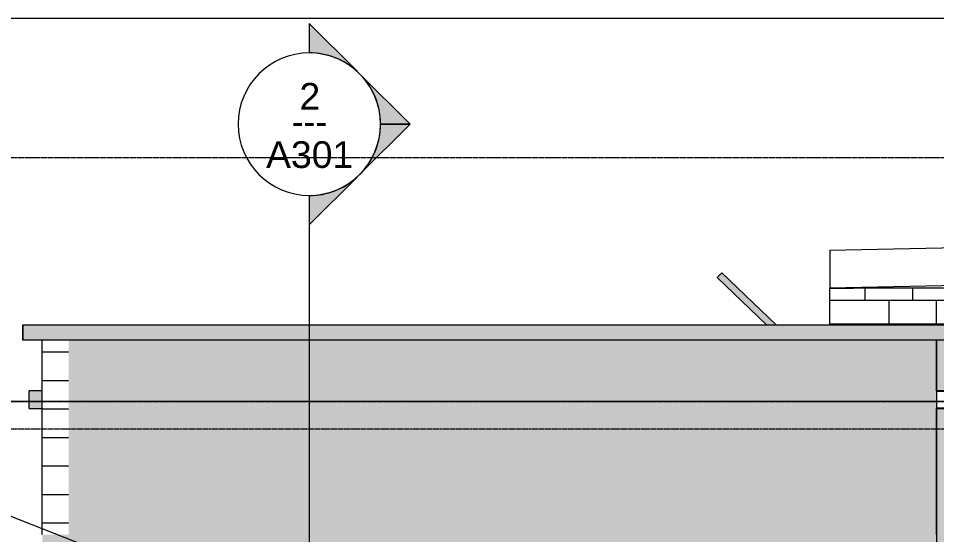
# Model space of a CAD drawing. Header units: inches. Extents: x -4179 to 1631, y -360 to 585.
# Drawn here: x -3868.8 to -3559.3, y 353 to 527 of the extents above; entities that cross this region are included whole.
import ezdxf

# ---------------------------------------------------------------- set-up
doc = ezdxf.new("R2010")
doc.units = ezdxf.units.IN
doc.header["$MEASUREMENT"] = 0
doc.linetypes.add('Aligning Line 1_8_', pattern=[0.25, 0.125, -0.125])
doc.linetypes.add('Grid Line 1_2_', pattern=[0.875, 0.5, -0.125, 0.125, -0.125])
for name, color, linetype, lineweight in [('0-1', 7, 'Continuous', 5), ('A-FLOR-LEVL-1', 51, 'Grid Line 1_2_', 9), ('A-GENM', 5, 'Continuous', 9), ('A-ROOF', 132, 'Continuous', 13), ('A-WALL', 113, 'Continuous', 13), ('A-WALL-1', 50, 'Continuous', 13), ('A-WALL-PATT-1', 251, 'Continuous', 9), ('G-ANNO-SYMB', 111, 'Aligning Line 1_8_', 9), ('G-ANNO-SYMB-1', 254, 'Aligning Line 1_8_', 9), ('G-ANNO-SYMB-2', 147, 'Aligning Line 1_8_', 9), ('G-ANNO-SYMB-3', 111, 'Continuous', 9), ('G-ANNO-TEXT', 231, 'Continuous', 9)]:
    doc.layers.add(name, color=color, linetype=linetype, lineweight=lineweight)
doc.styles.add('Arial', font='arial.ttf', dxfattribs={"height": 9})
doc.styles.add('Century Gothic', font='ufonts.com_century-gothic.ttf', dxfattribs={"height": 9})
pattern_1 = [(0, (-3826.77, 140.604), (-38.4, 76.8), [0.392, -38.007]), (0, (-3826.77, 140.996), (-38.4, 76.8), [0.392, -38.007]), (0, (-3826.77, 150.204), (-38.4, 76.8), [0.392, -38.007]), (0, (-3826.77, 150.596), (-38.4, 76.8), [0.392, -38.007]), (0, (-3826.77, 159.804), (-38.4, 76.8), [0.392, -38.007]), (0, (-3826.77, 160.196), (-38.4, 76.8), [0.392, -38.007]), (0, (-3826.77, 169.404), (-38.4, 76.8), [0.392, -38.007]), (0, (-3826.77, 169.796), (-38.4, 76.8), [0.392, -38.007]), (0, (-3826.77, 179.004), (-38.4, 76.8), [0.392, -38.007]), (0, (-3826.77, 179.396), (-38.4, 76.8), [0.392, -38.007]), (0, (-3826.77, 188.604), (-38.4, 76.8), [0.392, -38.007]), (0, (-3826.77, 188.996), (-38.4, 76.8), [0.392, -38.007]), (0, (-3826.77, 198.204), (-38.4, 76.8), [0.392, -38.007]), (0, (-3826.77, 198.596), (-38.4, 76.8), [0.392, -38.007]), (0, (-3826.77, 207.804), (-38.4, 76.8), [0.392, -38.007]), (0, (-3826.77, 208.196), (-38.4, 76.8), [0.392, -38.007]), (0, (-3791.87, 140.604), (-38.4, 76.8), [0.392, -38.007]), (0, (-3791.87, 140.996), (-38.4, 76.8), [0.392, -38.007]), (0, (-3791.87, 150.204), (-38.4, 76.8), [0.392, -38.007]), (0, (-3791.87, 150.596), (-38.4, 76.8), [0.392, -38.007]), (0, (-3791.87, 159.804), (-38.4, 76.8), [0.392, -38.007]), (0, (-3791.87, 160.196), (-38.4, 76.8), [0.392, -38.007]), (0, (-3791.87, 169.404), (-38.4, 76.8), [0.392, -38.007]), (0, (-3791.87, 169.796), (-38.4, 76.8), [0.392, -38.007]), (0, (-3791.87, 179.004), (-38.4, 76.8), [0.392, -38.007]), (0, (-3791.87, 179.396), (-38.4, 76.8), [0.392, -38.007]), (0, (-3791.87, 188.604), (-38.4, 76.8), [0.392, -38.007]), (0, (-3791.87, 188.996), (-38.4, 76.8), [0.392, -38.007]), (0, (-3791.87, 198.204), (-38.4, 76.8), [0.392, -38.007]), (0, (-3791.87, 198.596), (-38.4, 76.8), [0.392, -38.007]), (0, (-3791.87, 207.804), (-38.4, 76.8), [0.392, -38.007]), (0, (-3791.87, 208.196), (-38.4, 76.8), [0.392, -38.007]), (90, (-3828.51, 136), (-38.4, 2e-15), [76.8, 0, 0, 0]), (90, (-3828.136, 136), (-38.4, 2e-15), [76.8, 0, 0, 0]), (90, (-3826.77, 140.604), (-38.4, 2e-15), [0.392, -76.407]), (90, (-3826.77, 150.204), (-38.4, 2e-15), [0.392, -76.407]), (90, (-3826.77, 159.804), (-38.4, 2e-15), [0.392, -76.407]), (90, (-3826.77, 169.404), (-38.4, 2e-15), [0.392, -76.407]), (90, (-3826.77, 179.004), (-38.4, 2e-15), [0.392, -76.407]), (90, (-3826.77, 188.604), (-38.4, 2e-15), [0.392, -76.407]), (90, (-3826.77, 198.204), (-38.4, 2e-15), [0.392, -76.407]), (90, (-3826.77, 207.804), (-38.4, 2e-15), [0.392, -76.407]), (90, (-3826.377, 140.604), (-38.4, 2e-15), [0.392, -76.407]), (90, (-3826.377, 150.204), (-38.4, 2e-15), [0.392, -76.407]), (90, (-3826.377, 159.804), (-38.4, 2e-15), [0.392, -76.407]), (90, (-3826.377, 169.404), (-38.4, 2e-15), [0.392, -76.407]), (90, (-3826.377, 179.004), (-38.4, 2e-15), [0.392, -76.407]), (90, (-3826.377, 188.604), (-38.4, 2e-15), [0.392, -76.407]), (90, (-3826.377, 198.204), (-38.4, 2e-15), [0.392, -76.407]), (90, (-3826.377, 207.804), (-38.4, 2e-15), [0.392, -76.407]), (90, (-3791.87, 140.604), (-38.4, 2e-15), [0.392, -76.407]), (90, (-3791.87, 150.204), (-38.4, 2e-15), [0.392, -76.407]), (90, (-3791.87, 159.804), (-38.4, 2e-15), [0.392, -76.407]), (90, (-3791.87, 169.404), (-38.4, 2e-15), [0.392, -76.407]), (90, (-3791.87, 179.004), (-38.4, 2e-15), [0.392, -76.407]), (90, (-3791.87, 188.604), (-38.4, 2e-15), [0.392, -76.407]), (90, (-3791.87, 198.204), (-38.4, 2e-15), [0.392, -76.407]), (90, (-3791.87, 207.804), (-38.4, 2e-15), [0.392, -76.407]), (90, (-3791.477, 140.604), (-38.4, 2e-15), [0.392, -76.407]), (90, (-3791.477, 150.204), (-38.4, 2e-15), [0.392, -76.407]), (90, (-3791.477, 159.804), (-38.4, 2e-15), [0.392, -76.407]), (90, (-3791.477, 169.404), (-38.4, 2e-15), [0.392, -76.407]), (90, (-3791.477, 179.004), (-38.4, 2e-15), [0.392, -76.407]), (90, (-3791.477, 188.604), (-38.4, 2e-15), [0.392, -76.407]), (90, (-3791.477, 198.204), (-38.4, 2e-15), [0.392, -76.407]), (90, (-3791.477, 207.804), (-38.4, 2e-15), [0.392, -76.407]), (180, (-3790.11, 136), (-38.4, 76.8), [38.025, -0.375]), (180, (-3790.11, 145.6), (-38.4, 76.8), [38.025, -0.375]), (180, (-3790.11, 155.2), (-38.4, 76.8), [38.025, -0.375]), (180, (-3790.11, 164.8), (-38.4, 76.8), [38.025, -0.375]), (180, (-3790.11, 174.4), (-38.4, 76.8), [38.025, -0.375]), (180, (-3790.11, 184), (-38.4, 76.8), [38.025, -0.375]), (180, (-3790.11, 193.6), (-38.4, 76.8), [38.025, -0.375]), (180, (-3790.11, 203.2), (-38.4, 76.8), [38.025, -0.375])]

# ---------------------------------------------------------------- blocks, each defined once
blk = doc.blocks.new('CTR - 2nd Phase_rvt-1-BUILDING ELEVATION - WEST')
at = {"layer": 'A-FLOR-LEVL-1'}
blk.add_line((-4168.71, 398), (-1814.21, 398), dxfattribs=at)
at = {"layer": 'G-ANNO-SYMB-1'}
for p, q in [((-1910.9, 526.95), (-4072, 526.95)), ((-1910.9, 388.59), (-4072, 388.59))]:
    blk.add_line(p, q, dxfattribs=at)
blk = doc.blocks.new('CTR - 1st Phase - Common Walls_rvt-1-BUILDING ELEVATION - WEST')
at = {"layer": 'A-FLOR-LEVL-1'}
blk.add_line((-4168.71, 398), (-1814.21, 398), dxfattribs=at)
at = {"layer": 'G-ANNO-SYMB-2'}
for p, q in [((-1910.9, 526.95), (-4072, 526.95)), ((-1910.9, 526.95), (-4072, 526.95)), ((-1910.96, 526.95), (-4071.96, 526.95)), ((-1910.9, 480), (-4072, 480))]:
    blk.add_line(p, q, dxfattribs=at)
blk = doc.blocks.new('CTR - 1st Phase -Stairs _ Elevators_rvt-1-BUILDING ELEVATION - WEST')
at = {"layer": 'A-WALL-PATT-1'}
h = blk.add_hatch(dxfattribs=at)
h.set_pattern_fill('FP_40', color=256, style=0, pattern_type=2)
h.set_pattern_definition([(0, (-3819.324, -128), (0, 8), []), (90, (-3819.324, -128), (-8, 8), [8, -8])])
h.paths.add_polyline_path([(-3595.04, 423.66), (-3587.32, 423.66), (-3587.32, 436), (-3595.32, 436), (-3595.32, 423.66)], flags=0)
h = blk.add_hatch(dxfattribs=at)
h.set_pattern_fill('FP_41', color=256, style=0, pattern_type=2)
h.set_pattern_definition([(0, (-3503.324, -128), (0, 8), []), (90, (-3503.324, -128), (-8, 8), [8, -8])])
h.paths.add_polyline_path([(-3544.39, 423.66), (-3507.32, 423.66), (-3507.32, 436), (-3587.32, 436), (-3587.32, 423.66), (-3548.61, 423.66)], flags=0)
at = {"layer": 'A-FLOR-LEVL-1'}
blk.add_line((-4168.71, 398), (-1814.21, 398), dxfattribs=at)
at = {"layer": 'A-WALL-1'}
for p, q in [((-3595.32, 423.66), (-3595.32, 436)), ((-3595.32, 436), (-3587.32, 436)), ((-3507.32, 436), (-3587.32, 436))]:
    blk.add_line(p, q, dxfattribs=at)
at = {"layer": 'G-ANNO-SYMB-2'}
blk.add_line((-1910.96, 526.95), (-4071.96, 526.95), dxfattribs=at)
blk = doc.blocks.new('Basic Wall _ EXT - FIBER CEMENT - SMALL - ___-2145935-BUILDING ELEVATION - WEST')
at = {"layer": 'A-WALL'}
blk.add_line((-3867.29, 423.66), (-3867.29, 418.54), dxfattribs=at)
blk = doc.blocks.new('Basic Wall _ EXT - FIBER CEMENT - LARGE - ___-2162463-BUILDING ELEVATION - WEST')
at = {"layer": 'A-WALL'}
blk.add_hatch(color=256, dxfattribs=at).paths.add_polyline_path([(-3565.49, 350.53), (-3559.34, 350.53), (-3559.34, 353), (-3860.75, 353), (-3860.75, 350.53), (-3587.32, 350.53)], flags=0)
blk = doc.blocks.new('Basic Wall _ EXT - FIBER CEMENT - SMALL - ___-2145937-BUILDING ELEVATION - WEST')
at = {"layer": 'A-WALL'}
blk.add_hatch(color=256, dxfattribs=at).paths.add_polyline_path([(-2269.67, 418.54), (-2061.36, 418.54), (-2061.36, 423.66), (-3867.29, 423.66), (-3867.29, 418.54), (-2273.89, 418.54)], flags=0)
for p, q in [((-3867.29, 418.54), (-3867.29, 423.66)), ((-3867.29, 423.66), (-2061.36, 423.66)), ((-2061.36, 418.54), (-3867.29, 418.54))]:
    blk.add_line(p, q, dxfattribs=at)
blk = doc.blocks.new('Family1 - SCUPPER-2154893-BUILDING ELEVATION - WEST')
at = {"layer": 'A-GENM'}
blk.add_hatch(color=256, dxfattribs=at).paths.add_polyline_path([(-3860.72, 395.5), (-3860.72, 401.5), (-3865.1, 401.5), (-3865.1, 395.5)], flags=0)
for p, q in [((-3865.1, 395.5), (-3865.1, 401.5)), ((-3860.72, 401.5), (-3865.1, 401.5)), ((-3865.1, 395.5), (-3860.72, 395.5))]:
    blk.add_line(p, q, dxfattribs=at)
blk = doc.blocks.new('Family1 - SCUPPER-2162046-BUILDING ELEVATION - WEST')
at = {"layer": 'A-GENM'}
for points in [[(-3300.91, 401.5), (-3300.79, 401.5), (-3300.79, 418.54), (-3300.91, 418.54), (-3300.91, 402.52)], [(-3295.35, 401.5), (-3291.04, 401.5), (-3291.04, 418.54), (-3300.79, 418.54), (-3300.79, 401.5)], [(-3290.91, 401.5), (-3290.91, 418.54), (-3291.04, 418.54), (-3291.04, 401.5)], [(-3300.91, 109.75), (-3300.79, 109.75), (-3300.79, 395.5), (-3300.91, 395.5), (-3300.91, 109.87)], [(-3300.79, 109.87), (-3291.04, 109.87), (-3291.04, 395.5), (-3300.79, 395.5), (-3300.79, 160.21)], [(-3291.04, 109.75), (-3290.91, 109.75), (-3290.91, 395.5), (-3291.04, 395.5), (-3291.04, 109.87)]]:
    blk.add_hatch(color=256, dxfattribs=at).paths.add_polyline_path(points, flags=0)
h = blk.add_hatch(color=256, dxfattribs=at)
h.paths.add_polyline_path([(-3300.91, 395.5), (-3290.91, 395.5), (-3290.91, 401.5), (-3300.91, 401.5), (-3300.91, 395.62)], flags=0)
h.paths.add_polyline_path([(-3291.04, 395.62), (-3300.79, 395.62), (-3300.79, 401.37), (-3291.04, 401.37)], flags=0)
for p, q in [((-3300.91, 401.5), (-3300.91, 418.54)), ((-3300.79, 401.5), (-3300.79, 418.54)), ((-3291.04, 401.5), (-3291.04, 418.54)), ((-3290.91, 401.5), (-3290.91, 418.54)), ((-3290.91, 401.5), (-3300.91, 401.5)), ((-3300.91, 401.5), (-3300.91, 395.5)), ((-3300.79, 395.62), (-3300.79, 401.37)), ((-3300.79, 401.37), (-3291.04, 401.37)), ((-3291.04, 401.37), (-3291.04, 395.62)), ((-3290.91, 395.5), (-3290.91, 401.5)), ((-3300.91, 353), (-3300.91, 395.5)), ((-3300.91, 395.5), (-3290.91, 395.5)), ((-3291.04, 395.62), (-3300.79, 395.62)), ((-3300.79, 109.75), (-3300.79, 395.5)), ((-3291.04, 109.75), (-3291.04, 395.5)), ((-3290.91, 353), (-3290.91, 395.5)), ((-3300.91, 109.75), (-3300.91, 348.52)), ((-3290.91, 109.75), (-3290.91, 348.52)), ((-3300.79, 109.75), (-3300.91, 109.75)), ((-3290.91, 109.75), (-3291.04, 109.75))]:
    blk.add_line(p, q, dxfattribs=at)
blk = doc.blocks.new('Hatch-Precision_Ladders-Roof_Hatch - 2_0_x2_0_-2210683-BUILDING ELEVATION - WEST')
at = {"layer": 'A-GENM'}
blk.add_hatch(color=256, dxfattribs=at).paths.add_polyline_path([(-3616.15, 423.66), (-3613.39, 423.66), (-3631.7, 441.22), (-3633.25, 439.6), (-3616.64, 423.66)], flags=0)
for p, q in [((-3633.25, 439.6), (-3631.7, 441.22)), ((-3616.64, 423.66), (-3633.25, 439.6)), ((-3631.7, 441.22), (-3613.39, 423.66))]:
    blk.add_line(p, q, dxfattribs=at)
blk = doc.blocks.new('Section - Section Head - Filled-22785-BUILDING ELEVATION - WEST')
at = {"layer": 'G-ANNO-SYMB-3'}
h = blk.add_hatch(color=256, dxfattribs=at)
edge = h.paths.add_edge_path(flags=0)
edge.add_line((-2563.93, -42.87), (-2547.82, -26.77))
edge.add_line((-2547.82, -26.77), (-2547.82, -36.68))
edge.add_arc((-2547.82, -60.71), 24.03, 90, 132.0784)
h = blk.add_hatch(color=256, dxfattribs=at)
edge = h.paths.add_edge_path(flags=0)
edge.add_arc((-2547.82, -60.71), 24, 135, 180)
edge.add_line((-2571.82, -60.71), (-2581.76, -60.71))
edge.add_line((-2581.76, -60.71), (-2564.79, -43.74))
h = blk.add_hatch(color=256, dxfattribs=at)
edge = h.paths.add_edge_path(flags=0)
edge.add_line((-2564.79, -77.68), (-2581.76, -60.71))
edge.add_line((-2581.76, -60.71), (-2571.82, -60.71))
edge.add_arc((-2547.82, -60.71), 24, 180, 225)
h = blk.add_hatch(color=256, dxfattribs=at)
edge = h.paths.add_edge_path(flags=0)
edge.add_arc((-2547.82, -60.71), 24.03, 227.9216, 270)
edge.add_line((-2547.82, -84.74), (-2547.82, -94.65))
edge.add_line((-2547.82, -94.65), (-2563.93, -78.54))
for p, q in [((-2547.82, -26.77), (-2563.93, -42.87)), ((-2547.82, -36.68), (-2547.82, -26.77)), ((-2564.79, -43.74), (-2581.76, -60.71)), ((-2571.82, -60.71), (-2581.76, -60.71)), ((-2581.76, -60.71), (-2564.79, -77.68)), ((-2581.76, -60.71), (-2571.82, -60.71)), ((-2563.93, -78.54), (-2547.82, -94.65)), ((-2547.82, -94.65), (-2547.82, -84.74))]:
    blk.add_line(p, q, dxfattribs=at)
for centre, radius, start, end in [((-2547.82, -60.74), 24, 90, 270), ((-2547.82, -60.71), 24.03, 90, 132.0784), ((-2547.82, -60.74), 24, 270, 90), ((-2547.82, -60.71), 24, 135, 180), ((-2547.82, -60.71), 24, 180, 225), ((-2547.82, -60.71), 24.03, 227.9216, 270)]:
    blk.add_arc(centre, radius, start, end, dxfattribs=at)

msp = doc.modelspace()

# ---------------------------------------------------------------- hatches: boundary and pattern name
at = {"layer": 'A-WALL-PATT-1'}
h = msp.add_hatch(dxfattribs=at)
h.set_pattern_fill('FP_2', color=256, style=0, pattern_type=2)
h.set_pattern_definition(pattern_1)
h.paths.add_polyline_path([(-3856.7342, 353), (-3851.8487, 353), (-3851.8487, 418.5388), (-3860.7237, 418.5388), (-3860.7237, 353)], flags=0)
h = msp.add_hatch(dxfattribs=at)
h.set_pattern_fill('FP_2', color=256, style=0, pattern_type=2)
h.set_pattern_definition(pattern_1)
h.paths.add_polyline_path([(-3851.8487, 353), (-3559.3362, 353), (-3559.3362, 418.5388), (-3851.8487, 418.5388), (-3851.8487, 355.0661)], flags=0)
h.paths.add_polyline_path([(-2890.1467, 353), (-2648.1112, 353), (-2648.1112, 418.5388), (-2934.9362, 418.5388), (-2934.9362, 353), (-2923.914, 353)], flags=0)
h.paths.add_polyline_path([(-2957.6812, 353), (-2944.9362, 353), (-2944.9362, 418.5388), (-3290.9112, 418.5388), (-3290.9112, 353), (-2991.4485, 353)], flags=0)
h.paths.add_polyline_path([(-2071.2909, 353), (-2067.9237, 353), (-2067.9237, 418.5388), (-2369.3112, 418.5388), (-2369.3112, 353), (-2079.7327, 353)], flags=0)
h.paths.add_polyline_path([(-2638.1112, 353), (-2379.3112, 353), (-2379.3112, 418.5388), (-2638.1112, 418.5388), (-2638.1112, 355.0661)], flags=0)
h.paths.add_polyline_path([(-3300.9112, 353), (-3300.9112, 418.5388), (-3549.3362, 418.5388), (-3549.3362, 353), (-3310.0393, 353)], flags=0)

# ---------------------------------------------------------------- linework, layer by layer
at = {"layer": 'A-FLOR-LEVL-1'}
msp.add_line((-4167.9645, 398), (-1814.9564, 398), dxfattribs=at)
at = {"layer": 'A-ROOF'}
for p, q in [((-3595.3237, 448.8778), (-3499.3237, 450.8778)), ((-3595.3237, 448.8778), (-3595.3237, 436)), ((-3499.3237, 438), (-3595.3237, 436))]:
    msp.add_line(p, q, dxfattribs=at)
at = {"layer": 'A-WALL'}
for p, q in [((-3860.7237, 353), (-3860.7237, 418.5388)), ((-3559.3362, 401.4999), (-3559.3362, 418.5388)), ((-3559.3362, 353), (-3559.3362, 395.4999))]:
    msp.add_line(p, q, dxfattribs=at)
at = {"layer": 'G-ANNO-SYMB'}
for p, q in [((-1910.8965, 526.9531), (-4072.0005, 526.9531)), ((-1910.8965, 480), (-4072.0005, 480)), ((-1910.8965, 397.7608), (-4072.0005, 397.7608))]:
    msp.add_line(p, q, dxfattribs=at)
at = {"layer": 'G-ANNO-SYMB-3'}
msp.add_line((-3770.7237, 467.281), (-3770.7237, -72.4272), dxfattribs=at)
at = {"layer": 'G-ANNO-TEXT'}
msp.add_line((-3681.6002, 284.7029), (-3953.004, 391.1587), dxfattribs=at)

# ---------------------------------------------------------------- block references
at = {"layer": '0-1'}
for name in ['CTR - 2nd Phase_rvt-1-BUILDING ELEVATION - WEST', 'CTR - 1st Phase - Common Walls_rvt-1-BUILDING ELEVATION - WEST', 'CTR - 1st Phase -Stairs _ Elevators_rvt-1-BUILDING ELEVATION - WEST']:
    msp.add_blockref(name, (0, 0), dxfattribs=at)
at = {"layer": 'A-GENM'}
for name, p in [('Hatch-Precision_Ladders-Roof_Hatch - 2_0_x2_0_-2210683-BUILDING ELEVATION - WEST', (0, 0)), ('Family1 - SCUPPER-2162046-BUILDING ELEVATION - WEST', (-258.425, 0)), ('Family1 - SCUPPER-2154893-BUILDING ELEVATION - WEST', (0, 0))]:
    msp.add_blockref(name, p, dxfattribs=at)
at = {"layer": 'A-WALL'}
for name in ['Basic Wall _ EXT - FIBER CEMENT - SMALL - ___-2145935-BUILDING ELEVATION - WEST', 'Basic Wall _ EXT - FIBER CEMENT - SMALL - ___-2145937-BUILDING ELEVATION - WEST', 'Basic Wall _ EXT - FIBER CEMENT - LARGE - ___-2162463-BUILDING ELEVATION - WEST']:
    msp.add_blockref(name, (0, 0), dxfattribs=at)
at = {"layer": 'G-ANNO-SYMB-3', "rotation": 180}
msp.add_blockref('Section - Section Head - Filled-22785-BUILDING ELEVATION - WEST', (-6318.5449, 430.5738), dxfattribs=at)

# ---------------------------------------------------------------- texts
at = {"layer": 'G-ANNO-SYMB-3', "char_height": 9, "attachment_point": 1}
for s, insert, width, style in [('2', (-3774.0447, 505.1897), 8.484, 'Arial'), ('---', (-3776.696, 496.683), 15.453, 'Century Gothic'), ('A301', (-3785.2888, 485.5534), 35.754, 'Arial')]:
    msp.add_mtext(s, dxfattribs=dict(at, insert=insert, width=width, style=style))

doc.saveas('drawing.dxf')
